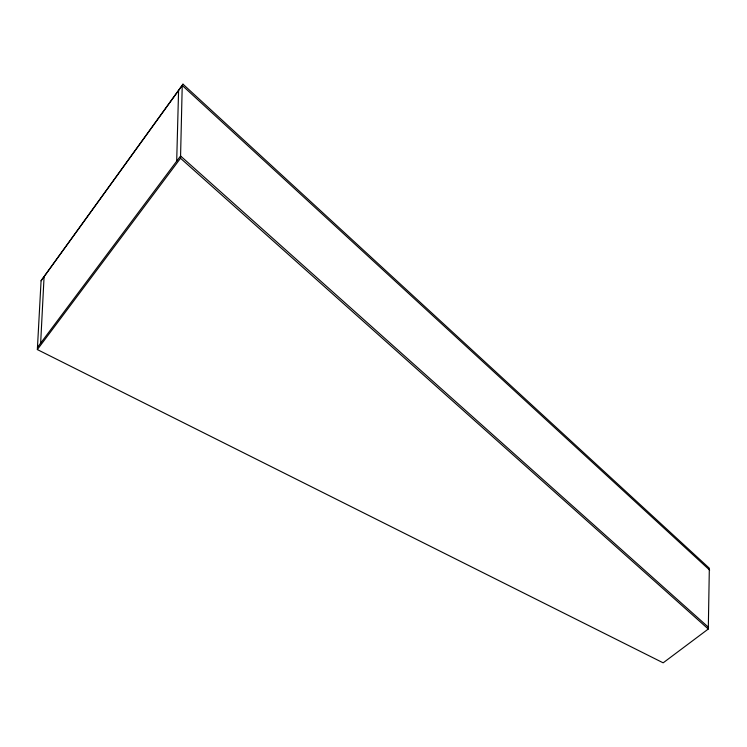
<?xml version="1.0" encoding="UTF-8"?>
<svg xmlns="http://www.w3.org/2000/svg" width="747" height="747" viewBox="0 0 747 747"><rect width="100%" height="100%" fill="white"/><g stroke="black" fill="none" stroke-linecap="round" stroke-linejoin="round"><path stroke-width="1.12" d="M708.296 629.011L709.333 568.234L182.978 84.168L41.076 280.779L37.35 349.568L663.159 662.832L708.296 629.011L180.522 158.261L182.231 85.429L182.978 84.168M176.694 161.184L178.58 90.48M40.646 343.172L44.082 276.633M41.076 280.779L182.231 85.429L709.65 570.092M37.462 347.43L180.569 155.992L708.343 627.172M37.35 349.568L180.522 158.261"/></g></svg>
